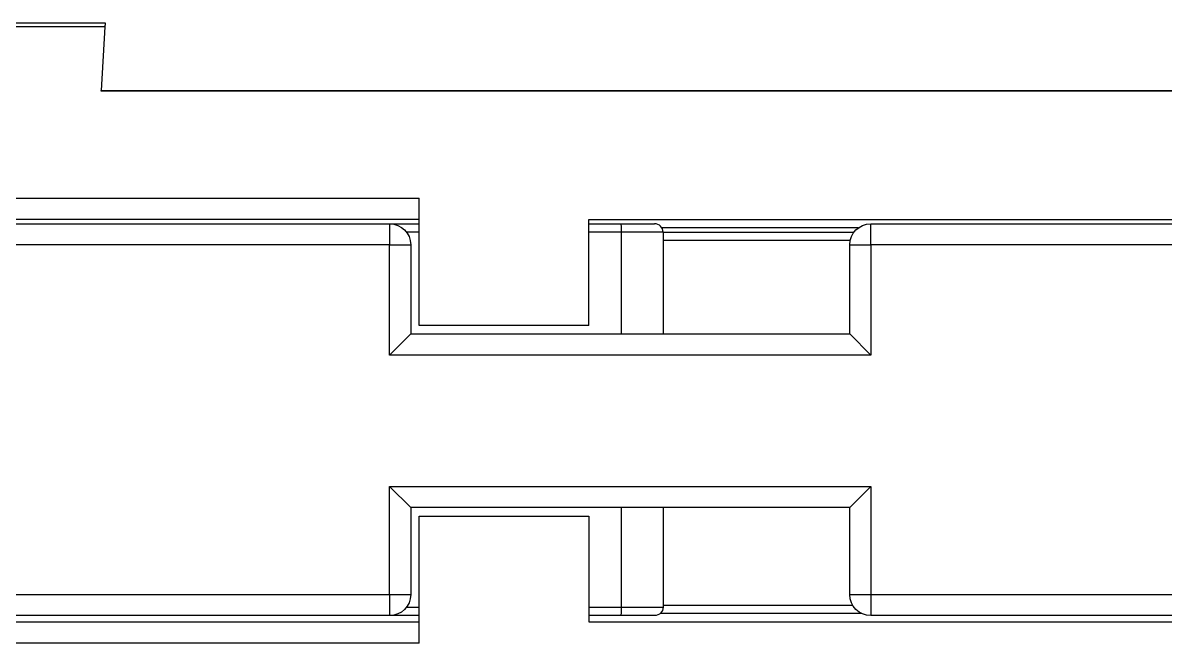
# Model space of a CAD drawing. Header units: millimetres. Extents: x 28 to 2363, y 8 to 1657.
# Drawn here: x 1721.77 to 1748.71, y 1261.97 to 1276.62 of the extents above; entities that cross this region are included whole.
import ezdxf

# ---------------------------------------------------------------- set-up
doc = ezdxf.new("R2010")
doc.units = ezdxf.units.MM
doc.layers.add('1LINE', color=7, linetype='CONTINUOUS')

msp = doc.modelspace()

# ---------------------------------------------------------------- linework, layer by layer
at = {"layer": '1LINE', "linetype": 'Continuous'}
for p, q in [((1723.707, 1276.524), (1723.617, 1275.017)), ((1720.966, 1272.475), (1731.118, 1272.475)), ((1731.118, 1269.475), (1731.118, 1272.475)), ((1731.118, 1271.975), (1720.966, 1271.975)), ((1735.118, 1271.975), (1789.616, 1271.975)), ((1735.118, 1269.475), (1735.118, 1271.975)), ((1718.226, 1271.875), (1730.418, 1271.875)), ((1730.418, 1271.875), (1731.118, 1271.875)), ((1730.418, 1271.875), (1730.418, 1271.375)), ((1731.118, 1271.675), (1730.818, 1271.675)), ((1735.118, 1271.875), (1735.882, 1271.875)), ((1735.885, 1271.675), (1735.118, 1271.675)), ((1735.882, 1271.875), (1736.668, 1271.875)), ((1735.885, 1269.275), (1735.885, 1271.675)), ((1736.868, 1271.675), (1735.885, 1271.675)), ((1741.468, 1271.775), (1736.837, 1271.775)), ((1736.868, 1271.675), (1736.868, 1269.275)), ((1736.869, 1271.675), (1741.368, 1271.675)), ((1741.768, 1271.875), (1796.066, 1271.875)), ((1741.768, 1271.375), (1741.768, 1271.875)), ((1730.418, 1271.375), (1717.697, 1271.375)), ((1730.418, 1268.775), (1730.418, 1271.375)), ((1730.918, 1271.375), (1730.918, 1269.275)), ((1741.278, 1271.475), (1736.869, 1271.475)), ((1741.268, 1269.275), (1741.268, 1271.375)), ((1741.768, 1271.375), (1741.768, 1268.775)), ((1796.566, 1271.375), (1741.768, 1271.375)), ((1735.118, 1269.475), (1731.118, 1269.475)), ((1730.918, 1269.275), (1730.418, 1268.775)), ((1730.918, 1269.275), (1741.268, 1269.275)), ((1741.268, 1269.275), (1741.768, 1268.775)), ((1741.768, 1268.775), (1730.418, 1268.775)), ((1730.418, 1265.675), (1741.768, 1265.675)), ((1730.418, 1263.125), (1730.418, 1265.675)), ((1730.918, 1265.175), (1730.418, 1265.675)), ((1741.768, 1265.675), (1741.268, 1265.175)), ((1741.768, 1265.675), (1741.768, 1263.125)), ((1741.268, 1265.175), (1730.918, 1265.175)), ((1730.918, 1265.175), (1730.918, 1263.125)), ((1735.885, 1262.825), (1735.885, 1265.175)), ((1736.868, 1265.175), (1736.868, 1262.825)), ((1741.268, 1263.125), (1741.268, 1265.175)), ((1731.118, 1264.975), (1735.118, 1264.975)), ((1731.118, 1261.975), (1731.118, 1264.975)), ((1735.118, 1264.975), (1735.118, 1262.475)), ((1717.239, 1263.125), (1730.418, 1263.125)), ((1730.418, 1263.125), (1730.418, 1262.625)), ((1741.768, 1263.125), (1794.418, 1263.125)), ((1741.768, 1263.125), (1741.768, 1262.625)), ((1730.818, 1262.825), (1731.118, 1262.825)), ((1735.118, 1262.825), (1735.885, 1262.825)), ((1735.885, 1262.825), (1736.868, 1262.825)), ((1736.868, 1262.875), (1741.335, 1262.875)), ((1730.418, 1262.625), (1717.713, 1262.625)), ((1720.382, 1262.475), (1731.118, 1262.475)), ((1731.118, 1262.625), (1730.418, 1262.625)), ((1735.882, 1262.625), (1735.118, 1262.625)), ((1735.118, 1262.475), (1795.118, 1262.475)), ((1736.668, 1262.625), (1735.882, 1262.625)), ((1741.55, 1262.675), (1736.801, 1262.675)), ((1794.418, 1262.625), (1741.768, 1262.625)), ((1731.118, 1261.975), (1720.382, 1261.975))]:
    msp.add_line(p, q, dxfattribs=at)
at = {"layer": '1LINE', "linetype": 'Continuous', "extrusion": (0, 0, -1)}
for centre, start, end in [((-1730.418, 1271.375), 90, 180), ((-1741.768, 1271.375), 0, 90), ((-1730.418, 1263.125), 180, 270)]:
    msp.add_arc(centre, 0.5, start, end, dxfattribs=at)
at = {"layer": '1LINE', "linetype": 'Continuous'}
msp.add_arc((1736.668, 1271.675), 0.2, 0, 90, dxfattribs=at)
at = {"layer": '1LINE', "linetype": 'Continuous', "extrusion": (6.12303e-17, -3.74928e-33, -1)}
for centre, radius, start, end in [((-1741.768, 1263.125), 0.5, 270, 0), ((-1736.668, 1262.825), 0.2, 180, 270)]:
    msp.add_arc(centre, radius, start, end, dxfattribs=at)
at = {"layer": '1LINE', "linetype": 'Continuous'}
for centre, major_axis, ratio, start_param, end_param in [((1735.882, 1271.675), (0, -0.2), 0.017452, 1.570796, 3.141593), ((1730.418, 1271.375), (0.5, 0), 0.000006, 4.712389, 6.283185), ((1741.768, 1271.375), (0.5, 0), 0.000006, 3.141593, 4.712389), ((1730.418, 1263.125), (-0.5, 0), 0.000006, 1.570796, 3.141593), ((1741.768, 1263.125), (0.5, 0), 0.000006, 3.141593, 4.712389), ((1735.882, 1262.825), (0, 0.2), 0.017452, 3.141593, 4.712389)]:
    msp.add_ellipse(centre, major_axis=major_axis, ratio=ratio, start_param=start_param, end_param=end_param, dxfattribs=at)
for points, knots in [([(1723.707, 1276.524), (1723.574, 1276.524), (1723.441, 1276.524), (1722.774, 1276.524), (1722.241, 1276.524), (1719.574, 1276.524), (1717.441, 1276.524), (1711.314, 1276.524), (1707.32, 1276.524), (1703.326, 1276.524)], [0, 0, 0, 0, 0.019626, 0.019626, 0.098128, 0.098128, 0.412137, 0.412137, 1, 1, 1, 1]), ([(1723.713, 1276.617), (1723.712, 1276.609), (1723.712, 1276.602), (1723.711, 1276.586), (1723.711, 1276.579), (1723.709, 1276.555), (1723.708, 1276.54), (1723.707, 1276.524)], [0, 0, 0, 0, 0.254713, 0.254713, 0.509428, 0.509428, 1, 1, 1, 1]), ([(1775.52, 1275.006), (1775.387, 1275.006), (1775.254, 1275.006), (1774.587, 1275.006), (1774.054, 1275.006), (1771.387, 1275.006), (1769.254, 1275.006), (1758.587, 1275.006), (1750.054, 1275.006), (1741.37, 1275.006), (1741.219, 1275.006), (1736.802, 1275.006), (1732.535, 1275.006), (1727.202, 1275.006), (1726.135, 1275.006), (1724.585, 1275.006), (1724.101, 1275.006), (1723.617, 1275.006)], [0, 0, 0, 0, 0.007707, 0.007707, 0.038533, 0.038533, 0.16184, 0.16184, 0.655065, 0.655065, 0.663767, 0.663767, 0.91038, 0.91038, 0.972033, 0.972033, 1, 1, 1, 1])]:
    msp.add_open_spline(points, degree=3, knots=knots, dxfattribs=at)
for points in [[(1703.424, 1276.617), (1723.713, 1276.617)], [(1723.617, 1275.006), (1723.617, 1275.017)], [(1723.617, 1275.017), (1775.32, 1275.017)]]:
    msp.add_open_spline(points, degree=1, dxfattribs=at)

doc.saveas('drawing.dxf')
